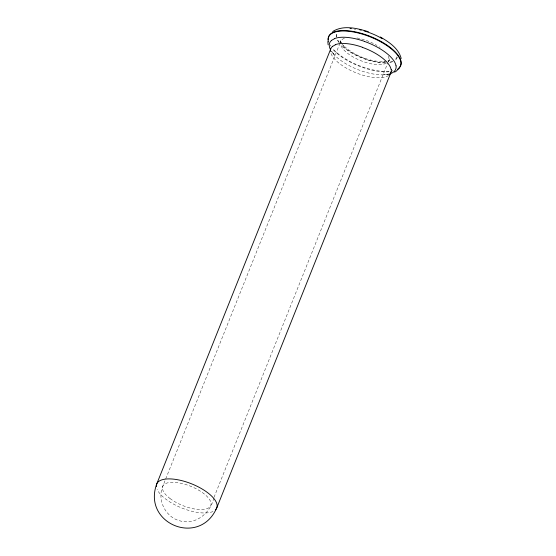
<?xml version="1.0" encoding="UTF-8"?>
<svg xmlns="http://www.w3.org/2000/svg" width="556" height="556" viewBox="0 0 556 556"><rect width="100%" height="100%" fill="white"/><g stroke="black" fill="none" stroke-linecap="round" stroke-linejoin="round"><path stroke-width="0.42" stroke-dasharray="2.78 2.08" d="M344.386 38.288A25.854 10.432 21.8 0 0 340.425 42.513L340.793 40.428L340.988 42.61L340.418 40.484L341.53 43.02M340.425 42.513L340.654 41.547M340.008 43.16L162.679 486.514C157 500.233 165.625 517.282 179.97 520.868C195.469 525.406 210.564 513.105 213.719 498.106M214.039 497.3L387.796 62.891M388.116 62.084L389.492 59.589L387.97 61.09L389.867 59.937L387.852 60.847M390.27 73.865L383.723 74.852L388.352 74.038M383.619 61.785L385.412 61.716C369.712 61.959 353.783 55.565 342.496 44.668L343.733 45.946L342.413 44.188M331.772 51.506L334.615 55.294L331.39 51.284M212.983 511.499A32.311 13.038 21.8 0 1 182.173 508.149A32.311 13.038 21.8 0 1 157.139 489.391M388.609 74.191A35.549 14.338 21.9 0 1 331.557 51.451M388.651 75.401A32.311 13.031 21.9 0 1 356.848 73.142A32.311 13.031 21.9 0 1 330.799 52.896M388.95 71.773A38.774 15.644 21.8 0 1 332.154 48.546M397.297 57.066A32.575 13.142 21.8 0 1 394.677 60.639M392.404 61.772A32.575 13.142 21.8 0 1 389.534 62.529M384.898 62.918A32.575 13.142 21.8 0 1 341.196 45.043M338.938 42.43A32.575 13.142 21.8 0 1 336.992 39.205M336.304 37.03A32.575 13.142 21.8 0 1 337.061 32.707M392.967 70.751A38.774 15.644 21.8 0 1 391.758 70.994M389.124 71.335A38.774 15.644 21.8 0 1 333.232 49.143M330.785 46.058A38.774 15.644 21.8 0 1 330.146 45.05M388.373 56.205A25.854 10.432 21.8 0 1 388.025 61.758M386.281 63.169A25.854 10.432 21.8 0 1 361.122 60.812A25.854 10.432 21.8 0 1 340.8 45.231M356.952 37.968A25.854 10.432 21.8 0 1 377.003 45.46M379.081 46.76A25.854 10.432 21.8 0 1 380.068 47.427M396.817 56.886A32.053 12.934 21.8 0 1 394.795 59.985M392.821 61.181A32.053 12.934 21.8 0 1 389.179 62.258M385.829 62.619A32.053 12.934 21.8 0 1 341.599 45.05M339.368 42.478A32.053 12.934 21.8 0 1 337.172 38.572M336.79 37.169A32.053 12.934 21.8 0 1 337.534 32.915M354.332 29.148A32.053 12.934 21.8 0 1 355.75 29.336M170.025 498.53A25.854 10.432 21.8 0 0 210.39 506.238A25.854 10.432 21.8 0 0 179.824 483.046A25.854 10.432 21.8 0 0 170.025 498.53"/><path stroke-width="0.83" d="M330.702 49.039L156.66 484.158C142.329 523.481 198.833 546.798 216.305 508.809M216.833 507.718L390.91 72.495M399.194 68.27L395.9 71.467L394.572 72.113M331.564 40.345L334.719 38.593M332.544 46.398L335.407 44.807M332.683 31.525C343.42 24.784 357.091 28.238 368.364 31.727M380.297 36.953C388.859 41.978 398.596 48.254 401.203 58.484M327.845 41.651L328.13 44.807M156.382 486.556A32.311 13.038 21.8 0 1 191.174 483.664A32.311 13.038 21.8 0 1 215.492 509.817M390.215 73.733A35.549 14.338 21.9 0 0 396.06 67.762A35.389 14.31 21.6 0 0 396.094 65.796M330.605 49.873A35.549 14.338 21.9 0 1 329.298 44.39A35.584 14.366 21.8 0 1 331.584 40.352M364.423 41.415A35.549 14.338 21.9 0 1 396.004 65.81M334.642 38.545A35.542 14.386 22 0 1 364.416 41.359M391.16 71.321A32.311 13.031 21.9 0 1 389.422 74.775M330.493 51.367A32.311 13.031 21.9 0 1 332.662 46.266M362.415 47.378A32.311 13.031 21.9 0 1 391.104 69.604M335.247 44.702A32.311 13.135 22.2 0 1 362.415 47.26M391.313 69.569A32.317 13.108 21.3 0 1 391.257 71.356M328.401 41.929A38.774 15.644 21.8 0 1 369.837 36.724A38.774 15.644 21.8 0 1 397.7 69.187M350.016 28.571A32.575 13.142 21.8 0 1 351.343 28.627M359.802 29.85A32.575 13.142 21.8 0 1 361.212 30.17M364.076 30.927A32.575 13.142 21.8 0 1 382.326 38.746M328.269 39.823A38.774 15.644 21.8 0 1 370.011 36.279A38.774 15.644 21.8 0 1 399.152 67.714"/></g></svg>
